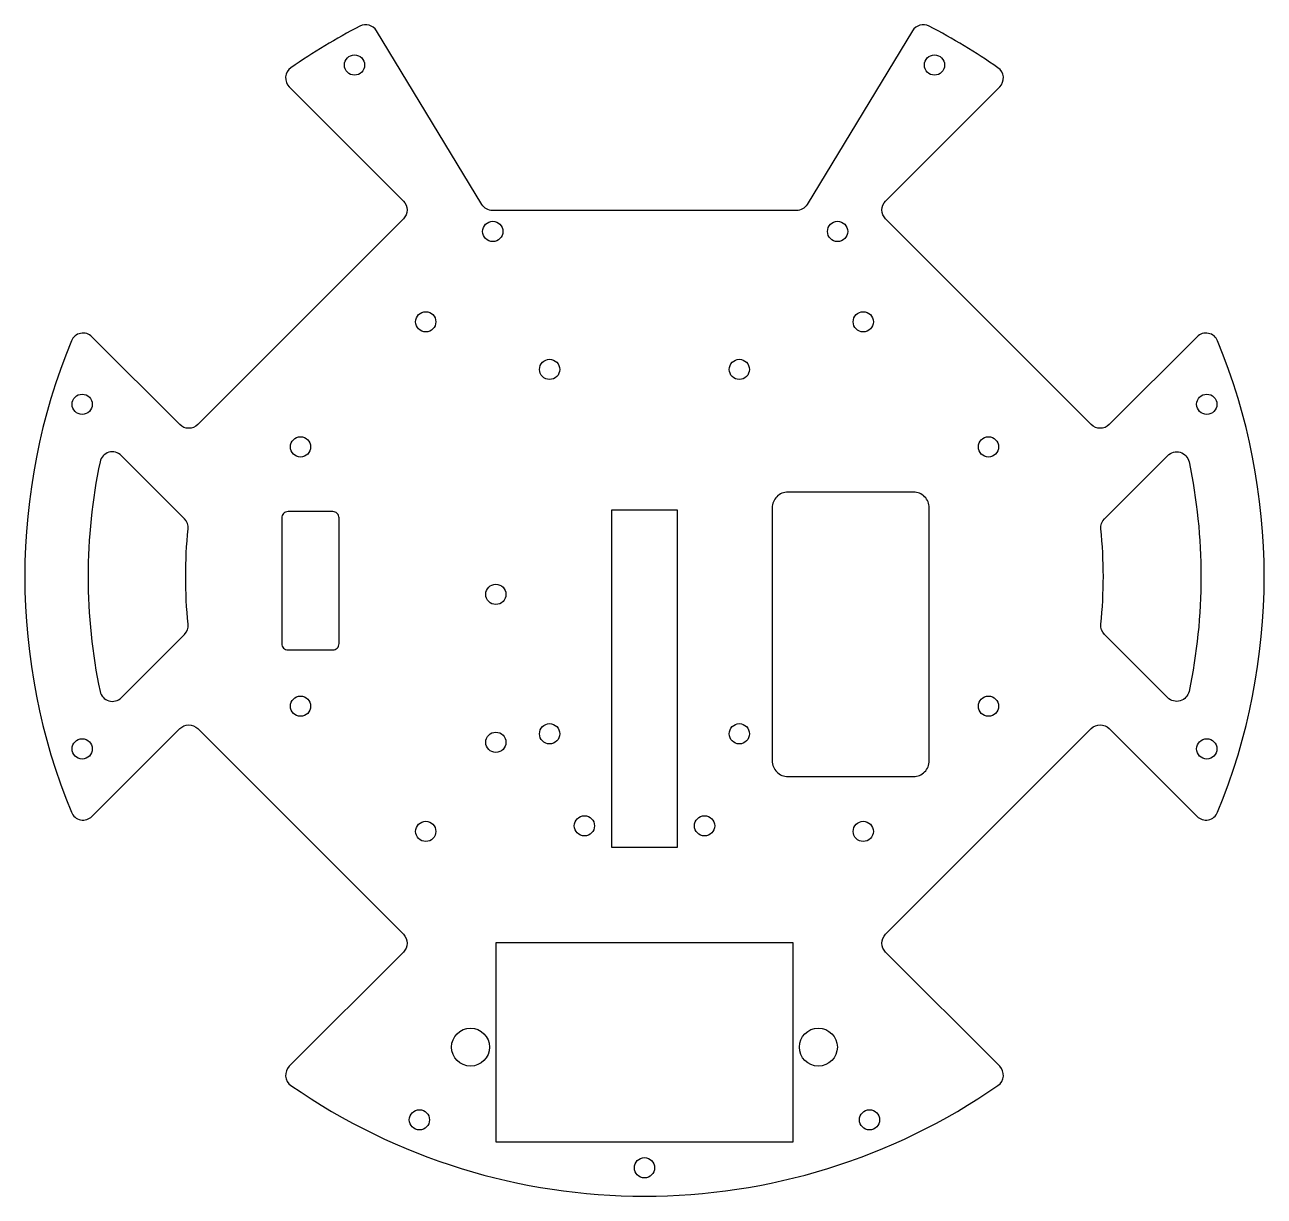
# Model space of a CAD drawing. Header units: millimetres. Extents: x -98 to 98, y -98 to 88.
import ezdxf

# ---------------------------------------------------------------- set-up
doc = ezdxf.new("R2010")
doc.units = ezdxf.units.MM

msp = doc.modelspace()

# ---------------------------------------------------------------- linework, layer by layer
at = {"color": 7, "elevation": 1.6}
for points in [[(-87.21, -37.63), (-73.32, -23.75, -0.414214), (-70.49, -23.75), (-37.97, -56.28, -0.414214), (-37.97, -59.11), (-56.01, -77.15, 0.467486), (-55.74, -80.2, 0.313172), (56.06, -80.2, 0.467487), (56.34, -77.15), (38.3, -59.11, -0.414214), (38.3, -56.28), (70.82, -23.75, -0.414213), (73.65, -23.75), (87.54, -37.63, 0.535332), (90.8, -36.98, 0.197586), (90.8, 37.56, 0.535332), (87.54, 38.22), (73.65, 24.33, -0.414213), (70.82, 24.33), (38.3, 56.86, -0.414214), (38.3, 59.69), (56.34, 77.73, 0.467487), (56.06, 80.78, 0.032445), (45.18, 87.34, 0.394416), (42.55, 86.6), (25.89, 59.15, -0.262136), (24.18, 58.18), (-23.86, 58.18, -0.262136), (-25.57, 59.15), (-42.22, 86.6, 0.394416), (-44.85, 87.34, 0.032445), (-55.74, 80.78, 0.467486), (-56.01, 77.73), (-37.97, 59.69, -0.414214), (-37.97, 56.86), (-70.49, 24.33, -0.414214), (-73.32, 24.33), (-87.21, 38.22, 0.535332), (-90.47, 37.56, 0.197585), (-90.47, -36.98, 0.535332)], [(-72.59, -8.87, 0.226117), (-72.01, -7.25, -0.050891), (-72.01, 7.83, 0.226117), (-72.59, 9.45), (-82.57, 19.44, 0.595525), (-85.94, 18.44, 0.104228), (-85.94, -17.86, 0.595525), (-82.57, -18.86)], [(72.92, -8.87, -0.226117), (72.34, -7.25, 0.050891), (72.34, 7.83, -0.226117), (72.92, 9.45), (82.9, 19.44, -0.595525), (86.27, 18.44, -0.104228), (86.27, -17.86, -0.595525), (82.9, -18.86)], [(42.7, 13.66), (22.85, 13.66, 0.414214), (20.35, 11.16), (20.35, -28.84, 0.414214), (22.85, -31.34), (42.7, -31.34, 0.414214), (45.2, -28.84), (45.2, 11.16, 0.414214)], [(-49.13, 10.57), (-56.21, 10.57, 0.414214), (-57.21, 9.57), (-57.21, -10.31, 0.414214), (-56.21, -11.31), (-49.13, -11.31, 0.414214), (-48.13, -10.31), (-48.13, 9.57, 0.414214)]]:
    msp.add_lwpolyline(points, format="xyb", close=True, dxfattribs=at)
for points in [[(5.36, -42.51), (5.36, 10.78), (-5.04, 10.78), (-5.04, -42.51)], [(-23.34, -89.13), (23.66, -89.13), (23.66, -57.63), (-23.34, -57.63)]]:
    msp.add_lwpolyline(points, close=True, dxfattribs=at)
at = {"color": 7}
for centre, radius in [((-45.69, 81.2, 1.6), 1.6), ((46.02, 81.2, 1.6), 1.6), ((-23.83, 54.88, 1.6), 1.6), ((30.7, 54.88, 1.6), 1.6), ((-34.43, 40.59, 1.6), 1.6), ((34.76, 40.59, 1.6), 1.6), ((-14.84, 33.06, 1.6), 1.6), ((15.16, 33.06, 1.6), 1.6), ((-88.76, 27.54, 1.6), 1.6), ((89.08, 27.54, 1.6), 1.6), ((-54.23, 20.8, 1.6), 1.6), ((54.56, 20.8, 1.6), 1.6), ((-23.34, -2.52, 1.6), 1.6), ((-54.23, -20.21, 1.6), 1.6), ((54.56, -20.21, 1.6), 1.6), ((-14.84, -24.57, 1.6), 1.6), ((15.16, -24.57, 1.6), 1.6), ((-88.76, -26.96, 1.6), 1.6), ((-23.34, -25.92, 1.6), 1.6), ((89.08, -26.96, 1.6), 1.6), ((-34.43, -40.01, 1.6), 1.6), ((-9.34, -39.13, 1.6), 1.6), ((9.66, -39.13, 1.6), 1.6), ((34.76, -40.01, 1.6), 1.6), ((-27.34, -74.13, 1.6), 3), ((27.66, -74.13, 1.6), 3), ((-35.43, -85.63, 1.6), 1.6), ((35.75, -85.63, 1.6), 1.6), ((0.16, -93.21, 1.6), 1.6)]:
    msp.add_circle(centre, radius, dxfattribs=at)

doc.saveas('drawing.dxf')
